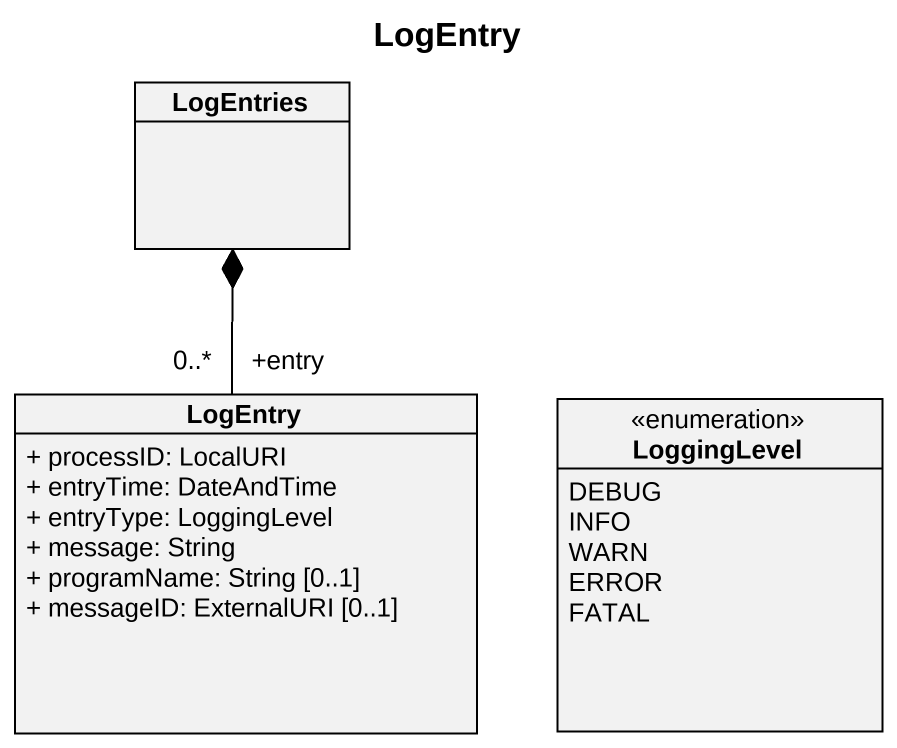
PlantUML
@startuml
title LogEntry
hide circle
hide empty members
skinparam classAttributeIconSize 0
class LogEntries
class LogEntry {
  + processID: LocalURI
  + entryTime: DateAndTime
  + entryType: LoggingLevel
  + message: String
  + programName: String [0..1]
  + messageID: ExternalURI [0..1]
}
enum LoggingLevel {
  DEBUG
  INFO
  WARN
  ERROR
  FATAL
}
LogEntry "+entry\n0..*" -up-* LogEntries
@enduml
